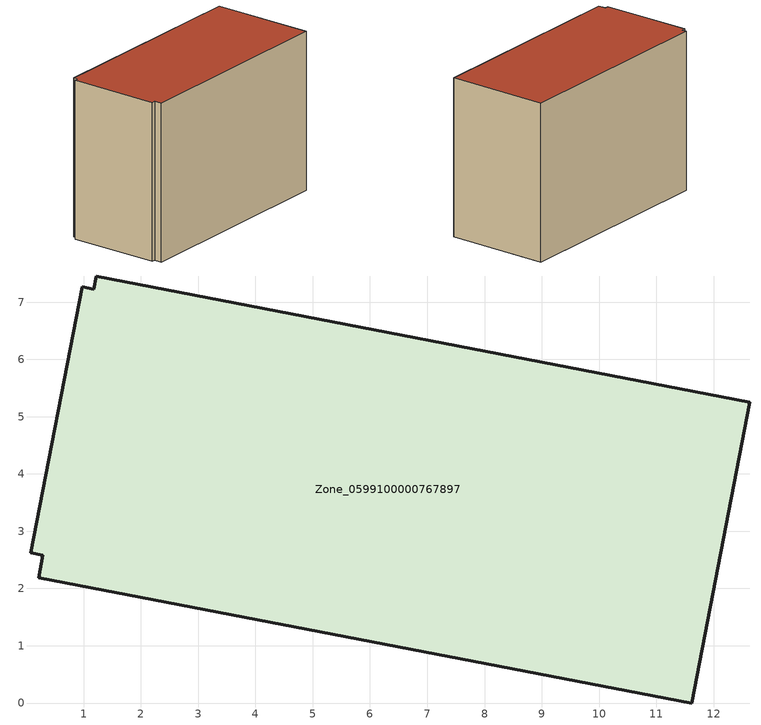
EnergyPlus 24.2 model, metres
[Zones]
Zone_0599100000767897
 floor ground (C_G): 12.63,5.25 11.62,0 0.21,2.19 0.29,2.58 0.07,2.62 0.97,7.27 1.18,7.22 1.22,7.46 z0
 wall outside (C_F): 0.29,2.58 0.21,2.19 11.62,0 12.63,5.25 1.22,7.46 1.18,7.22 0.97,7.27 0.07,2.62 0.29,2.58 z0:8.37
 roof outside (C_R): 1.18,7.22 0.97,7.27 0.07,2.62 0.29,2.58 0.21,2.19 11.62,0 12.63,5.25 1.22,7.46 z8.37
[BUILDING]
Pand.0599100000767897: North Axis=0; Terrain=City; Loads Convergence Tolerance Value=0.04; Temperature Convergence Tolerance Value=0.4; Solar Distribution=FullExterior; Maximum Number of Warmup Days=25; Minimum Number of Warmup Days=1
[Site:Location]
Rotterdam.The.Hague.AP_ZH_NLD Design_Conditions: Latitude=51.96; Longitude=4.45; Time Zone=1; Elevation=-4.5
[SITE:GROUNDTEMPERATURE:BUILDINGSURFACE]
18, 18, 18, 18, 18, 18, 18, 18, 18, 18, 18, 18
[MATERIAL] Thermal Absorptance=0.9; Solar Absorptance=0.7; Visible Absorptance=0.7
Name | Roughness | Thickness | Conductivity | Density | Specific Heat
G.TI.2006-2014 | MediumSmooth | 0.15 | 0.06 | 540 | 1210
F.TI.2006-2014 | Rough | 0.3 | 0.12 | 1920 | 840
R.TI.2006-2014 | MediumRough | 0.2 | 0.08 | 1500 | 1000
[CONSTRUCTION]
C_G: G.TI.2006-2014
C_F: F.TI.2006-2014
C_R: R.TI.2006-2014
[ZONE]
Zone_0599100000767897: Type=1; Multiplier=1; Ceiling Height=Autocalculate; Volume=Autocalculate; Floor Area=autocalculate; Part of Total Floor Area=Yes
[ZONEINFILTRATION:DESIGNFLOWRATE]
Infil_Zone_0599100000767897: Zone or ZoneList or Space or SpaceList=Zone_0599100000767897; Schedule=AlwaysOn; Design Flow Rate Calculation Method=Flow/Area; Flow Rate per Floor Area=0.0015; Constant Term Coefficient=1; Temperature Term Coefficient=0; Velocity Term Coefficient=0; Velocity Squared Term Coefficient=0
[HVACTEMPLATE:ZONE:IDEALLOADSAIRSYSTEM]
Zone_0599100000767897: Maximum Heating Supply Air Temperature=50; Minimum Cooling Supply Air Temperature=13; Maximum Heating Supply Air Humidity Ratio=0.0156; Minimum Cooling Supply Air Humidity Ratio=0.0077; Heating Limit=NoLimit; Cooling Limit=NoLimit; Dehumidification Control Type=ConstantSensibleHeatRatio; Cooling Sensible Heat Ratio=0.7; Dehumidification Setpoint=60; Humidification Control Type=None; Humidification Setpoint=30; Outdoor Air Method=None; Outdoor Air Flow Rate per Person=0.00944; Outdoor Air Flow Rate per Zone Floor Area=0; Outdoor Air Flow Rate per Zone=0; Demand Controlled Ventilation Type=None; Outdoor Air Economizer Type=NoEconomizer; Heat Recovery Type=None; Sensible Heat Recovery Effectiveness=0.7; Latent Heat Recovery Effectiveness=0.65
[ZONECONTROL:THERMOSTAT]
ThermostatControl_Zone_0599100000767897: Zone or ZoneList=Zone_0599100000767897; Control Type Schedule=DualSetpointControlType; Control 1=Thermostat_Zone_0599100000767897; Temperature Difference Between Cutout And Setpoint=0
[THERMOSTATSETPOINT:DUALSETPOINT]
Thermostat_Zone_0599100000767897: Heating Setpoint Temperature Schedule=HeatingSetpoint_Zone_0599100000767897; Cooling Setpoint Temperature Schedule=CoolingSetpoint_Zone_0599100000767897
[SCHEDULE:COMPACT]
HeatingSetpoint_Zone_0599100000767897: Through: 12/31, For: AllDays, Until: 24:00, 21
CoolingSetpoint_Zone_0599100000767897: Through: 12/31, For: AllDays, Until: 24:00, 24
DualSetpointControlType: Through: 12/31, For: AllDays, Until: 24:00, 4
AlwaysOn: Through: 12/31, For: AllDays, Until: 24:00, 1
